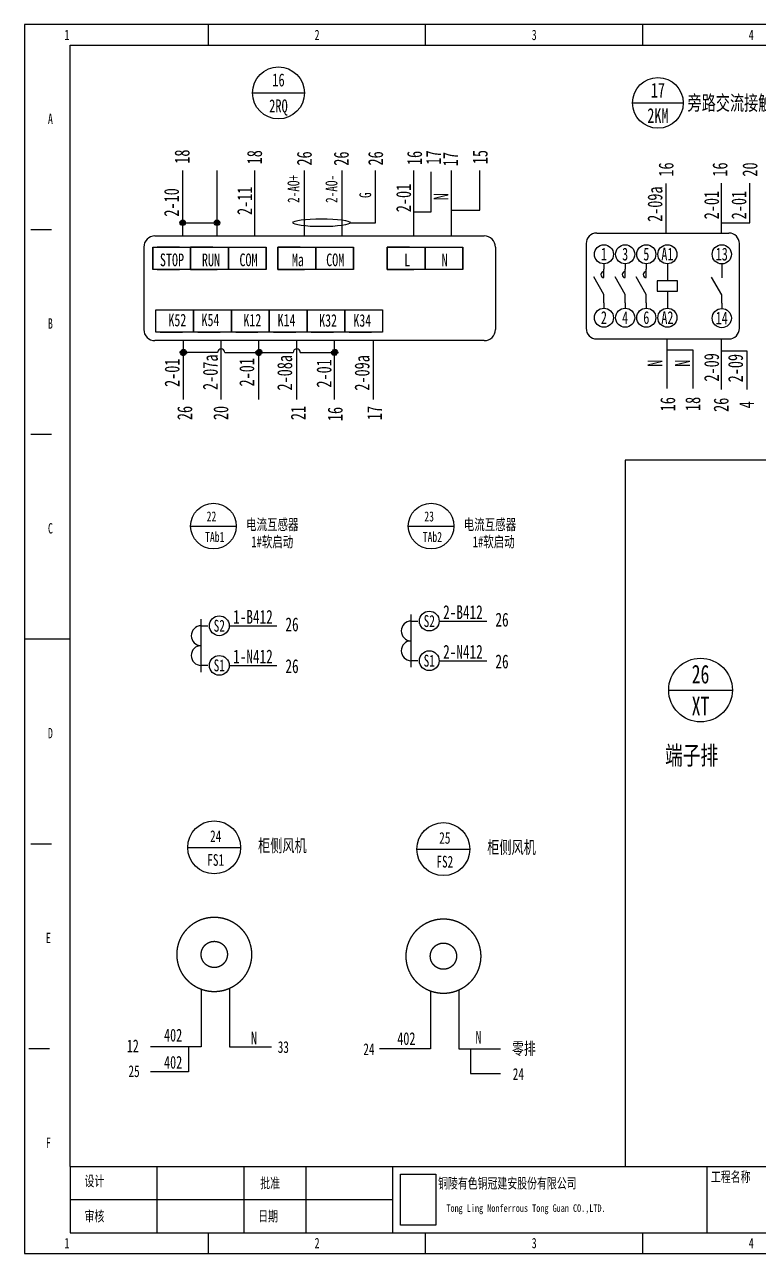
# Model space of a CAD drawing. Header units: millimetres. Extents: x 401220 to 2750366, y -101310 to 943175.
# Drawn here: x 1247942 to 1274219, y 229763 to 273735 of the extents above; entities that cross this region are included whole.
import ezdxf
from ezdxf.enums import TextEntityAlignment as Align

# ---------------------------------------------------------------- set-up
doc = ezdxf.new("R2010")
doc.units = ezdxf.units.MM
doc.linetypes.add('ACAD_ISO03W100', pattern=[30, 12, -18])
doc.linetypes.add('常规', pattern=[20, 10, 0, 10])
doc.layers.add('E-LITE-EQPM', color=1, linetype='Continuous')
doc.styles.add('IDQSTYLE', font='NSimSun.ttf', dxfattribs={"width": 0.7})

msp = doc.modelspace()

# ---------------------------------------------------------------- hatches: boundary and pattern name
h = msp.add_hatch(color=256)
h.dxf.hatch_style = 1
h.paths.add_polyline_path([(1253605.8, 266742.2), (1253605.8, 266644), (1253704, 266644, 0.4142136)])
h.paths.add_polyline_path([(1253704, 266644), (1253605.8, 266644), (1253605.8, 266545.7, 0.4142136)])
h.paths.add_polyline_path([(1253605.8, 266742.2, 0.4142136), (1253507.5, 266644, 0.4142136), (1253605.8, 266545.7), (1253605.8, 266644)])
h = msp.add_hatch(color=256)
h.dxf.hatch_style = 1
h.paths.add_polyline_path([(1254834.3, 266742.2), (1254834.3, 266644), (1254932.5, 266644, 0.4142136)])
h.paths.add_polyline_path([(1254932.5, 266644), (1254834.3, 266644), (1254834.3, 266545.7, 0.4142136)])
h.paths.add_polyline_path([(1254834.3, 266742.2, 0.4142136), (1254736.1, 266644, 0.4142136), (1254834.3, 266545.7), (1254834.3, 266644)])
at = {"linetype": 'ACAD_ISO03W100'}
h = msp.add_hatch(color=256, dxfattribs=at)
h.dxf.hatch_style = 1
h.paths.add_polyline_path([(1253628.2, 262114.5, 0.4142136), (1253516.8, 262003.1, 0.4142136), (1253628.2, 261891.6)])
h.paths.add_polyline_path([(1253628.2, 261891.6, 0.4142136), (1253739.7, 262003.1, 0.4142136), (1253628.2, 262114.5)])
h = msp.add_hatch(color=256, dxfattribs=at)
h.dxf.hatch_style = 1
h.paths.add_polyline_path([(1256335.8, 262114.5, 0.4142136), (1256224.3, 262003.1, 0.4142136), (1256335.8, 261891.6)])
h.paths.add_polyline_path([(1256335.8, 261891.6, 0.4142136), (1256447.2, 262003.1, 0.4142136), (1256335.8, 262114.5)])
h = msp.add_hatch(color=256, dxfattribs=at)
h.dxf.hatch_style = 1
h.paths.add_polyline_path([(1259043.3, 262114.5, 0.4142136), (1258931.9, 262003.1, 0.4142136), (1259043.3, 261891.6)])
h.paths.add_polyline_path([(1259043.3, 261891.6, 0.4142136), (1259154.8, 262003.1, 0.4142136), (1259043.3, 262114.5)])

# ---------------------------------------------------------------- linework, layer by layer
at = {"ltscale": 4}
for p, q in [((1254530.5, 272994.3), (1254530.5, 273734.6)), ((1262303.3, 272994.3), (1262303.3, 273734.6)), ((1270076.2, 272994.3), (1270076.2, 273734.6)), ((1248164.2, 266406), (1248904.5, 266406)), ((1248164.2, 259077.3), (1248904.5, 259077.3)), ((1247942.1, 251748.7), (1249570.7, 251748.7)), ((1248164.2, 244420), (1248904.5, 244420)), ((1248090.2, 237091.4), (1248830.5, 237091.4)), ((1249570.7, 232871.8), (1308200, 232871.8)), ((1249935.3, 232871.8), (1308564.5, 232871.8)), ((1250016.9, 232871.8), (1308646.2, 232871.8)), ((1250381.5, 232871.8), (1309010.7, 232871.8)), ((1252679.9, 232871.8), (1252679.9, 230503)), ((1255789, 232871.8), (1255789, 230503)), ((1258009.8, 232871.8), (1258009.8, 230503)), ((1261118.9, 232871.8), (1261118.9, 230503)), ((1272371, 232871.8), (1272371, 230503)), ((1249570.7, 231687.4), (1261118.9, 231687.4)), ((1254530.5, 229762.7), (1254530.5, 230503)), ((1262303.3, 229762.7), (1262303.3, 230503)), ((1270076.2, 229762.7), (1270076.2, 230503))]:
    msp.add_line(p, q, dxfattribs=at)
for p, q in [((1249570.7, 232871.8), (1249570.7, 272994.3)), ((1249570.7, 272994.3), (1309010.7, 272994.3)), ((1256103.6, 271289.5), (1257963.1, 271289.5)), ((1269710.1, 270932.3), (1271527.9, 270932.3)), ((1253605.8, 266403.7), (1253605.8, 268510.2)), ((1253605.8, 266170.4), (1253605.8, 268276.9)), ((1254834.3, 266403.7), (1254834.3, 268510.2)), ((1254834.3, 266170.4), (1254834.3, 268276.9)), ((1256188.1, 266403.7), (1256188.1, 268510.2)), ((1256188.1, 266170.4), (1256188.1, 268276.9)), ((1257962.1, 266403.7), (1257962.1, 268510.2)), ((1257962.1, 266170.4), (1257962.1, 268276.9)), ((1259315.9, 266403.7), (1259315.9, 268510.2)), ((1259315.9, 266170.4), (1259315.9, 268276.9)), ((1260512.1, 266646), (1260512.1, 268510.2)), ((1261877.7, 266403.7), (1261877.7, 268510.2)), ((1261877.7, 266170.4), (1261877.7, 268276.9)), ((1262505.7, 267039.9), (1262505.7, 268459.8)), ((1263231.5, 266403.7), (1263231.5, 268510.2)), ((1263231.5, 266170.4), (1263231.5, 268276.9)), ((1264248.5, 267090.3), (1264248.5, 268510.2)), ((1270919.1, 266274.8), (1270919.1, 268049.5)), ((1272899.1, 266274.8), (1272899.1, 268062.2)), ((1273916, 266642.3), (1273916, 268062.2)), ((1261877.7, 267039.9), (1262505.7, 267039.9)), ((1263231.5, 267090.3), (1264248.5, 267090.3)), ((1253605.8, 266644), (1254834.3, 266644)), ((1259603.3, 266646), (1260512.1, 266646)), ((1272899.1, 266642.3), (1273916, 266642.3)), ((1252609.4, 266170.4), (1259771.4, 266170.4)), ((1257830.2, 266170.4), (1264401.6, 266170.4)), ((1268429, 266274.8), (1273160.3, 266274.8)), ((1252533.6, 265771.6), (1252533.6, 264974.1)), ((1252533.6, 265771.6), (1253887.4, 265771.6)), ((1252533.6, 264974.1), (1252533.6, 265771.6)), ((1253484, 265771.6), (1252686.5, 265771.6)), ((1254684.9, 265771.6), (1253887.4, 265771.6)), ((1253887.4, 265771.6), (1253887.4, 264974.1)), ((1253887.4, 264974.1), (1253887.4, 265771.6)), ((1253887.4, 265771.6), (1253887.4, 264974.1)), ((1253887.4, 265771.6), (1255241.2, 265771.6)), ((1253887.4, 264974.1), (1253887.4, 265771.6)), ((1255241.2, 265771.6), (1255241.2, 264974.1)), ((1255241.2, 265771.6), (1256595, 265771.6)), ((1255241.2, 264974.1), (1255241.2, 265771.6)), ((1256595, 265771.6), (1256595, 264974.1)), ((1256595, 264974.1), (1256595, 265771.6)), ((1257812.7, 265771.6), (1257015.2, 265771.6)), ((1257015.2, 265771.6), (1257015.2, 264974.1)), ((1257015.2, 264974.1), (1257015.2, 265771.6)), ((1257015.2, 265771.6), (1257015.2, 264974.1)), ((1257015.2, 265771.6), (1258369, 265771.6)), ((1257015.2, 264974.1), (1257015.2, 265771.6)), ((1258369, 265771.6), (1258369, 264974.1)), ((1258369, 265771.6), (1259722.8, 265771.6)), ((1258369, 264974.1), (1258369, 265771.6)), ((1259722.8, 265771.6), (1259722.8, 264974.1)), ((1259722.8, 264974.1), (1259722.8, 265771.6)), ((1261728.3, 265771.6), (1260930.9, 265771.6)), ((1260930.9, 265771.6), (1260930.9, 264974.1)), ((1260930.9, 264974.1), (1260930.9, 265771.6)), ((1260930.9, 265771.6), (1260930.9, 264974.1)), ((1260930.9, 265771.6), (1262284.6, 265771.6)), ((1260930.9, 264974.1), (1260930.9, 265771.6)), ((1262284.6, 265771.6), (1262284.6, 264974.1)), ((1262284.6, 265771.6), (1263638.4, 265771.6)), ((1262284.6, 264974.1), (1262284.6, 265771.6)), ((1263638.4, 265771.6), (1263638.4, 264974.1)), ((1263638.4, 264974.1), (1263638.4, 265771.6)), ((1268050.3, 265896.1), (1268050.3, 262866.5)), ((1273539, 262866.5), (1273539, 265896.1)), ((1268686.6, 265173), (1268686.6, 264984.6)), ((1269446.7, 265173), (1269446.7, 264984.6)), ((1270204.1, 265173), (1270204.1, 264984.6)), ((1270958.8, 265173), (1270958.8, 264984.6)), ((1272905.4, 265170.6), (1272905.4, 264980.8)), ((1253887.4, 264974.1), (1252533.6, 264974.1)), ((1252686.5, 264974.1), (1253484, 264974.1)), ((1253887.4, 264974.1), (1254684.9, 264974.1)), ((1255241.2, 264974.1), (1253887.4, 264974.1)), ((1254040.3, 264974.1), (1254837.8, 264974.1)), ((1256595, 264974.1), (1255241.2, 264974.1)), ((1257015.2, 264974.1), (1257812.7, 264974.1)), ((1258369, 264974.1), (1257015.2, 264974.1)), ((1257168.2, 264974.1), (1257965.6, 264974.1)), ((1259722.8, 264974.1), (1258369, 264974.1)), ((1260930.9, 264974.1), (1261728.3, 264974.1)), ((1262284.6, 264974.1), (1260930.9, 264974.1)), ((1261083.8, 264974.1), (1261881.3, 264974.1)), ((1263638.4, 264974.1), (1262284.6, 264974.1)), ((1268686.6, 264681.6), (1268686.6, 264984.6)), ((1269446.7, 264681.6), (1269446.7, 264984.6)), ((1270204.1, 264681.6), (1270204.1, 264984.6)), ((1270958.8, 264984.6), (1270958.8, 264560.4)), ((1272905.4, 264980.8), (1272905.4, 264675.6)), ((1268686.6, 264075.7), (1268323.1, 264705.4)), ((1269446.7, 264075.7), (1269083.2, 264705.4)), ((1270204.1, 264075.7), (1269840.6, 264705.4)), ((1270595.3, 264560.4), (1270595.3, 264196.9)), ((1271322.4, 264560.4), (1270595.3, 264560.4)), ((1271322.4, 264196.9), (1271322.4, 264560.4)), ((1272905.4, 264065.4), (1272539.2, 264699.6)), ((1268686.6, 263772.7), (1268686.6, 264075.7)), ((1269446.7, 263772.7), (1269446.7, 264075.7)), ((1270204.1, 263772.7), (1270204.1, 264075.7)), ((1270595.3, 264196.9), (1271322.4, 264196.9)), ((1270958.8, 264196.9), (1270958.8, 263772.7)), ((1272905.4, 263760.3), (1272905.4, 264065.4)), ((1252641, 263524.2), (1253994.8, 263524.2)), ((1252641, 262726.7), (1252641, 263524.2)), ((1252641, 263524.2), (1253994.8, 263524.2)), ((1252641, 262726.7), (1252641, 263524.2)), ((1253994.8, 263524.2), (1253994.8, 262726.7)), ((1253994.8, 263524.2), (1255348.5, 263524.2)), ((1253994.8, 262726.7), (1253994.8, 263524.2)), ((1253994.8, 263524.2), (1255348.5, 263524.2)), ((1253994.8, 262726.7), (1253994.8, 263524.2)), ((1253994.8, 263524.2), (1253994.8, 262726.7)), ((1253994.8, 263524.2), (1255348.5, 263524.2)), ((1253994.8, 262726.7), (1253994.8, 263524.2)), ((1253994.8, 263524.2), (1255348.5, 263524.2)), ((1253994.8, 262726.7), (1253994.8, 263524.2)), ((1255348.5, 263524.2), (1256702.3, 263524.2)), ((1255348.5, 262726.7), (1255348.5, 263524.2)), ((1255348.5, 263524.2), (1255348.5, 262726.7)), ((1255348.5, 263524.2), (1255348.5, 262726.7)), ((1255348.5, 263524.2), (1256702.3, 263524.2)), ((1255348.5, 262726.7), (1255348.5, 263524.2)), ((1255348.5, 263524.2), (1255348.5, 262726.7)), ((1255348.5, 263524.2), (1255348.5, 262726.7)), ((1256702.3, 263524.2), (1256702.3, 262726.7)), ((1256702.3, 263524.2), (1258056.1, 263524.2)), ((1256702.3, 262726.7), (1256702.3, 263524.2)), ((1256702.3, 263524.2), (1258056.1, 263524.2)), ((1256702.3, 262726.7), (1256702.3, 263524.2)), ((1256702.3, 263524.2), (1256702.3, 262726.7)), ((1256702.3, 263524.2), (1258056.1, 263524.2)), ((1256702.3, 262726.7), (1256702.3, 263524.2)), ((1256702.3, 263524.2), (1258056.1, 263524.2)), ((1256702.3, 262726.7), (1256702.3, 263524.2)), ((1258056.1, 263524.2), (1259409.9, 263524.2)), ((1258056.1, 262726.7), (1258056.1, 263524.2)), ((1258056.1, 263524.2), (1258056.1, 262726.7)), ((1258056.1, 263524.2), (1258056.1, 262726.7)), ((1258056.1, 262726.7), (1258056.1, 263524.2)), ((1258056.1, 263524.2), (1258056.1, 262726.7)), ((1258056.1, 263524.2), (1258056.1, 262726.7)), ((1259409.9, 263524.2), (1259409.9, 262726.7)), ((1259409.9, 263524.2), (1260763.6, 263524.2)), ((1259409.9, 262726.7), (1259409.9, 263524.2)), ((1259409.9, 263524.2), (1260763.6, 263524.2)), ((1259409.9, 262726.7), (1259409.9, 263524.2)), ((1260763.6, 263524.2), (1260763.6, 262726.7)), ((1260763.6, 263524.2), (1260763.6, 262726.7)), ((1268686.6, 263772.7), (1268686.6, 263587.4)), ((1269446.7, 263772.7), (1269446.7, 263587.4)), ((1270204.1, 263772.7), (1270204.1, 263587.4)), ((1270958.8, 263772.7), (1270958.8, 263587.4)), ((1272905.4, 263760.3), (1272905.4, 263573.6)), ((1253994.8, 262726.7), (1252641, 262726.7)), ((1253994.8, 262726.7), (1252641, 262726.7)), ((1252793.9, 262726.7), (1253591.4, 262726.7)), ((1252793.9, 262726.7), (1253591.4, 262726.7)), ((1255348.5, 262726.7), (1253994.8, 262726.7)), ((1255348.5, 262726.7), (1253994.8, 262726.7)), ((1254147.7, 262726.7), (1254945.2, 262726.7)), ((1256702.3, 262726.7), (1255348.5, 262726.7)), ((1255501.4, 262726.7), (1256298.9, 262726.7)), ((1258056.1, 262726.7), (1256702.3, 262726.7)), ((1258056.1, 262726.7), (1256702.3, 262726.7)), ((1258056.1, 262726.7), (1256702.3, 262726.7)), ((1258056.1, 262726.7), (1256702.3, 262726.7)), ((1256855.2, 262726.7), (1257652.7, 262726.7)), ((1259409.9, 262726.7), (1258056.1, 262726.7)), ((1258209, 262726.7), (1259006.5, 262726.7)), ((1260763.6, 262726.7), (1259409.9, 262726.7)), ((1260763.6, 262726.7), (1259409.9, 262726.7)), ((1259562.8, 262726.7), (1260360.3, 262726.7)), ((1253628.2, 260318.9), (1253628.2, 262425.5)), ((1254982, 260318.9), (1254982, 262425.5)), ((1256335.8, 260318.9), (1256335.8, 262425.5)), ((1257689.6, 260318.9), (1257689.6, 262425.5)), ((1259043.3, 260318.9), (1259043.3, 262425.5)), ((1260433.7, 260318.9), (1260433.7, 262425.5)), ((1268429, 262487.8), (1273160.3, 262487.8)), ((1270955.9, 260713), (1270955.9, 262487.8)), ((1270955.9, 262096.7), (1271864.4, 262096.7)), ((1271864.4, 262096.7), (1271864.4, 260713)), ((1272899.1, 260673.2), (1272899.1, 262460.7)), ((1254855.5, 262003.1), (1253628.2, 262003.1)), ((1255108.5, 262003.1), (1256335.8, 262003.1)), ((1256335.8, 262003.1), (1257563.1, 262003.1)), ((1257816, 262003.1), (1259043.3, 262003.1)), ((1272899.1, 262056.9), (1273807.6, 262056.9)), ((1273807.6, 262056.9), (1273807.6, 260673.2)), ((1309010.7, 258148.8), (1269452.4, 258148.8)), ((1269452.4, 258148.8), (1269452.4, 232871.8)), ((1253889.4, 255789.1), (1255523.4, 255789.1)), ((1261682.7, 255789.1), (1263316.8, 255789.1)), ((1254264.5, 250567.7), (1254264.5, 252458.6)), ((1261783.1, 250736.2), (1261783.1, 252627.1)), ((1254264.5, 252222.3), (1254500.8, 252222.3)), ((1255269.5, 252222.3), (1256971.3, 252222.3)), ((1261783.1, 252390.8), (1262019.5, 252390.8)), ((1262788.1, 252390.8), (1264489.9, 252390.8)), ((1254500.8, 250804.1), (1254264.5, 250804.1)), ((1255269.5, 250804.1), (1256971.3, 250804.1)), ((1262019.5, 250972.6), (1261783.1, 250972.6)), ((1262788.1, 250972.6), (1264489.9, 250972.6)), ((1271004.9, 249921.6), (1273284.6, 249921.6)), ((1253784.6, 244292), (1255679.4, 244292)), ((1261989.2, 244230.4), (1263883.9, 244230.4)), ((1253807.8, 237151), (1253807.8, 236263.4)), ((1263908.2, 237089.4), (1263908.2, 236201.9)), ((1253807.8, 236263.4), (1252450.3, 236263.4)), ((1263908.2, 236201.9), (1264983.2, 236201.9)), ((1249570.7, 232871.8), (1249570.7, 230503)), ((1249570.7, 230503), (1308200, 230503)), ((1249935.3, 230503), (1308564.5, 230503)), ((1250016.9, 230503), (1308646.2, 230503)), ((1250381.5, 230503), (1309010.7, 230503))]:
    msp.add_line(p, q)
at = {"ltscale": 10}
for p, q in [((1252210.6, 265771.6), (1252210.6, 262824.2)), ((1264800.4, 265771.6), (1264800.4, 262824.2)), ((1264401.6, 262425.5), (1252609.4, 262425.5))]:
    msp.add_line(p, q, dxfattribs=at)
at = {"ltscale": 4}
msp.add_lwpolyline([(1247942.1, 229762.7), (1310066.3, 229762.7), (1310066.3, 273734.6), (1247942.1, 273734.6)], close=True, dxfattribs=at)
msp.add_lwpolyline([(1261408.6, 232602.7), (1262671.9, 232602.7), (1262671.9, 230771.5), (1261408.6, 230771.5)], close=True)
for centre, radius in [((1257033.4, 271289.5), 929.7), ((1270619, 270932.3), 908.9), ((1253605.8, 266644), 98.2), ((1254834.3, 266644), 98.2), ((1268686.6, 265513.9), 340.8), ((1269446.7, 265513.9), 340.8), ((1270204.1, 265513.9), 340.8), ((1270958.8, 265513.9), 340.8), ((1272905.4, 265513.9), 343.3), ((1268686.6, 263246.5), 340.8), ((1269446.7, 263246.5), 340.8), ((1270204.1, 263246.5), 340.8), ((1270958.8, 263246.5), 340.8), ((1272905.4, 263230.3), 343.3), ((1254706.4, 255789.1), 817), ((1262499.7, 255789.1), 817), ((1254915, 252222.3), 354.5), ((1262433.6, 252390.8), 354.5), ((1254915, 250804.1), 354.5), ((1262433.6, 250972.6), 354.5), ((1272144.8, 249921.6), 1139.9), ((1254732, 244292), 947.4), ((1262936.6, 244230.4), 947.4)]:
    msp.add_circle(centre, radius)
at = {"linetype": 'ACAD_ISO03W100'}
for centre in [(1253628.2, 262003.1), (1256335.8, 262003.1), (1259043.3, 262003.1)]:
    msp.add_circle(centre, 111.4, dxfattribs=at)
at = {"ltscale": 10}
for centre, start, end in [((1252609.4, 265771.6), 90, 180), ((1264401.6, 265771.6), 0, 90), ((1252609.4, 262824.2), 180, 270), ((1264401.6, 262824.2), 270, 0)]:
    msp.add_arc(centre, 398.7, start, end, dxfattribs=at)
for centre, radius, start, end in [((1268429, 265896.1), 378.7, 90, 180), ((1273160.3, 265896.1), 378.7, 0, 90), ((1268686.6, 264790.7), 109.1, 90, 270), ((1269446.7, 264790.7), 109.1, 90, 270), ((1270204.1, 264790.7), 109.1, 90, 270), ((1268429, 262866.5), 378.7, 180, 270), ((1273160.3, 262866.5), 378.7, 270, 0), ((1254982, 262001.2), 126.5, 0.83088, 179.16912), ((1257689.6, 262001.2), 126.5, 0.83088, 179.16912), ((1254264.5, 251867.7), 354.5, 90, 270), ((1261783.1, 252036.2), 354.5, 90, 270), ((1261783.1, 251327.1), 354.5, 90, 270), ((1254264.5, 251158.6), 354.5, 90, 270)]:
    msp.add_arc(centre, radius, start, end)
msp.add_ellipse((1258574.3, 266646), major_axis=(1029, 0), ratio=0.1386099)
at = {"layer": 'E-LITE-EQPM', "color": 0, "linetype": '常规'}
for p, q in [((1254267.3, 239211.1), (1254267.1, 237151)), ((1255282.4, 239233.2), (1255282.4, 237151)), ((1262471.9, 239149.5), (1262471.7, 237089.4)), ((1263487, 239171.6), (1263487, 237089.4)), ((1254267.1, 237151), (1252450.3, 237151)), ((1255282.4, 237151), (1256778.6, 237151)), ((1262471.7, 237089.4), (1260654.9, 237089.4)), ((1263487, 237089.4), (1264983.2, 237089.4))]:
    msp.add_line(p, q, dxfattribs=at)
for centre, radius in [((1254735.2, 240461.1), 1334.8), ((1262939.8, 240399.6), 1334.8), ((1254735.2, 240461.1), 469.6), ((1262939.8, 240399.6), 469.6)]:
    msp.add_circle(centre, radius, dxfattribs=at)

# ---------------------------------------------------------------- texts
at = {"style": 'IDQSTYLE', "width": 0.7}
for s, p in [('1', (1249459.7, 273068.4)), ('2', (1258416.9, 273068.4)), ('3', (1266189.8, 273068.4)), ('4', (1273962.6, 273068.4)), ('A', (1248867.5, 270070.3)), ('B', (1248867.5, 262741.6)), ('C', (1248867.5, 255413)), ('D', (1248867.5, 248084.3)), ('E', (1248793.5, 240755.7)), ('F', (1248793.5, 233427)), ('1', (1249459.7, 229836.7)), ('2', (1258416.9, 229836.7)), ('3', (1266189.8, 229836.7)), ('4', (1273962.6, 229836.7))]:
    msp.add_text(s, height=370.9, dxfattribs=at).set_placement(p, align=Align.BOTTOM_CENTER)
for s, height, p in [('16', 464.87, (1257033.4, 271754.4)), ('17', 530.18, (1270619, 271386.8)), ('2RQ', 464.87, (1257033.4, 270824.6)), ('2KM', 530.18, (1270619, 270477.9)), ('22', 361.72, (1254635, 256134.9)), ('23', 361.72, (1262428.3, 256134.9)), ('TAb1', 361.72, (1254752.3, 255401)), ('TAb2', 361.72, (1262545.7, 255401)), ('S2', 425.46, (1254915, 252222.3)), ('S2', 425.46, (1262433.6, 252390.8)), ('S1', 425.46, (1262433.6, 250972.6)), ('S1', 425.46, (1254915, 250804.1)), ('26', 664.91, (1272144.8, 250491.6)), ('XT', 664.91, (1272144.8, 249351.7)), ('24', 419.42, (1254785.2, 244692.9)), ('25', 419.42, (1262989.8, 244631.4)), ('FS1', 419.42, (1254785.2, 243842)), ('FS2', 419.42, (1262989.8, 243780.4)), ('33', 419.42, (1257207.3, 237147.6)), ('24', 419.42, (1260271.8, 237070.3)), ('零排', 443.1, (1265819.8, 237095.1)), ('25', 419.42, (1251863.6, 236284.1)), ('24', 419.42, (1265622.9, 236182.9))]:
    msp.add_text(s, height=height, dxfattribs=at).set_placement(p, align=Align.MIDDLE_CENTER)
for s, height, p in [('框架断路器配套', 0.155, (1256103.6, 271289.5)), ('旁路交流接触器', 530.18, (1271679.4, 270932.3)), ('端子排', 664.91, (1270873, 247583.2))]:
    msp.add_text(s, height=height, dxfattribs=at).set_placement(p, align=Align.MIDDLE_LEFT)
for s, height, p in [('18', 533.98, (1253847.9, 269009.1)), ('18', 533.98, (1256442.5, 268987.6)), ('26', 533.98, (1258224.4, 268944.5)), ('26', 533.98, (1259548.1, 268939)), ('26', 533.98, (1260776.9, 268946.2)), ('16', 533.98, (1262171.1, 268961.4)), ('17', 533.98, (1262849.5, 268978.7)), ('17', 533.98, (1263457.2, 268918.4)), ('15', 533.98, (1264520.5, 268993.1)), ('16', 533.98, (1271177.3, 268548.4)), ('16', 533.98, (1273105.7, 268548.4)), ('20', 533.98, (1274180.1, 268548.4)), ('2-AO+', 421.66, (1257782.1, 267854.5)), ('2-AO-', 421.66, (1259143.6, 267854.5)), ('2-10', 533.98, (1253469.7, 267371.9)), ('2-11', 533.98, (1256088.2, 267429.8)), ('2-01', 533.98, (1261779.2, 267528.7)), ('2-09a', 530.18, (1270777.7, 267307.6)), ('G', 421.7, (1260351.3, 267629.6)), ('N', 530.2, (1263121.1, 267576.9)), ('2-01', 533.98, (1272805.9, 267274.5)), ('2-01', 533.98, (1273786.3, 267274.5)), ('2-01', 533.98, (1253490, 261275.6)), ('2-07a', 533.98, (1254859.5, 261293.1)), ('2-01', 533.98, (1256164.9, 261293.1)), ('2-08a', 533.98, (1257522.8, 261275.6)), ('2-01', 533.98, (1258928.5, 261253)), ('2-09a', 533.98, (1260292.2, 261270.4)), ('N', 530.2, (1270777.7, 261618.1)), ('N', 530.2, (1271764.8, 261618.1)), ('2-09', 533.98, (1272805.9, 261468.6)), ('2-09', 533.98, (1273664.5, 261439.6)), ('16', 533.98, (1271237.4, 260150.6)), ('18', 533.98, (1272135.2, 260160.8)), ('26', 533.98, (1273147.7, 260128.2)), ('26', 533.98, (1253943.6, 259834.7)), ('20', 533.98, (1255237.3, 259834.7)), ('21', 533.98, (1258007.2, 259834.7)), ('16', 533.98, (1259328.8, 259799.3)), ('17', 533.98, (1260740.4, 259834.7)), ('4', 534, (1274064.8, 260128.2))]:
    msp.add_text(s, height=height, rotation=90, dxfattribs=at).set_placement(p, align=Align.CENTER)
for s, height, p in [('1', 454.4, (1268686.6, 265295.1)), ('3', 454.4, (1269446.7, 265295.1)), ('5', 454.4, (1270204.1, 265295.1)), ('A1', 454.44, (1270958.8, 265295.1)), ('13', 457.69, (1272905.4, 265293.6)), ('STOP', 454.44, (1253220.5, 265088.6)), ('RUN', 454.44, (1254616.1, 265088.6)), ('COM', 454.44, (1255959.3, 265088.6)), ('Ma', 454.44, (1257729.3, 265088.6)), ('COM', 454.44, (1259065.5, 265088.6)), ('L', 454.4, (1261644.9, 265088.6)), ('N', 454.4, (1262981.1, 265088.6)), ('2', 454.4, (1268686.6, 263023.7)), ('4', 454.4, (1269446.7, 263023.7)), ('6', 454.4, (1270204.1, 263023.7)), ('A2', 454.44, (1270958.8, 263023.7)), ('14', 457.69, (1272905.4, 263005.9)), ('2-B412', 496.37, (1263639, 252461.7)), ('1-B412', 496.37, (1256120.4, 252293.2)), ('2-N412', 496.37, (1263639, 251043.5)), ('1-N412', 496.37, (1256120.4, 250875))]:
    msp.add_text(s, height=height, dxfattribs=at).set_placement(p, align=Align.CENTER)
at = {"color": 0, "ltscale": 0.7, "style": 'IDQSTYLE', "width": 0.7}
for s, p in [('K52', (1253413, 263157.1)), ('K54', (1254598.7, 263164)), ('K12', (1256098.4, 263157.9)), ('K14', (1257322.4, 263157.9)), ('K32', (1258810.1, 263145.3)), ('K34', (1260034.1, 263145.3))]:
    msp.add_text(s, height=447.06, dxfattribs=at).set_placement(p, align=Align.MIDDLE)
at = {"ltscale": 0.8, "style": 'IDQSTYLE', "width": 0.7}
for s, height, p in [('电流互感器', 392.98, (1256812.4, 255845.3)), ('电流互感器', 392.98, (1264605.7, 255845.3)), ('1#软启动', 392.98, (1256812.4, 255227.4)), ('1#软启动', 392.98, (1264741.7, 255227.4)), ('柜侧风机', 455.66, (1257173.9, 244357.1)), ('柜侧风机', 455.66, (1265378.5, 244295.6)), ('402', 455.66, (1253261.8, 237573.5)), ('N', 455.7, (1256155.9, 237471)), ('402', 455.66, (1261612.3, 237449.8)), ('N', 455.7, (1264194.4, 237497.2)), ('12', 455.66, (1251817.4, 237189.5)), ('402', 455.66, (1253261.8, 236603.1))]:
    msp.add_text(s, height=height, dxfattribs=at).set_placement(p, align=Align.MIDDLE_CENTER)
at = {"style": 'IDQSTYLE', "width": 0.7}
for p in [(1257283.2, 252024.2), (1264801.8, 252192.7), (1264801.8, 250698.2), (1257283.2, 250529.7)]:
    msp.add_text('26', height=496.37, rotation=360, dxfattribs=at).set_placement(p)
for s, p in [('工程名称', (1272519, 232205.6)), ('设计', (1250088.9, 232057.5)), ('批准', (1256381.2, 231983.5)), ('审核', (1250088.9, 230799.1)), ('日期', (1256307.2, 230799.1))]:
    msp.add_text(s, height=370.87, dxfattribs=at).set_placement(p, align=Align.BOTTOM_LEFT)
for s, height, p in [('铜陵有色铜冠建安股份有限公司', 370.874, (1262749.1, 232459.4)), ('Tong Ling Nonferrous Tong Guan CO.,LTD.', 267.029, (1263045.2, 231517.9))]:
    msp.add_text(s, height=height, dxfattribs=at).set_placement(p, align=Align.TOP_LEFT)

doc.saveas('drawing.dxf')
